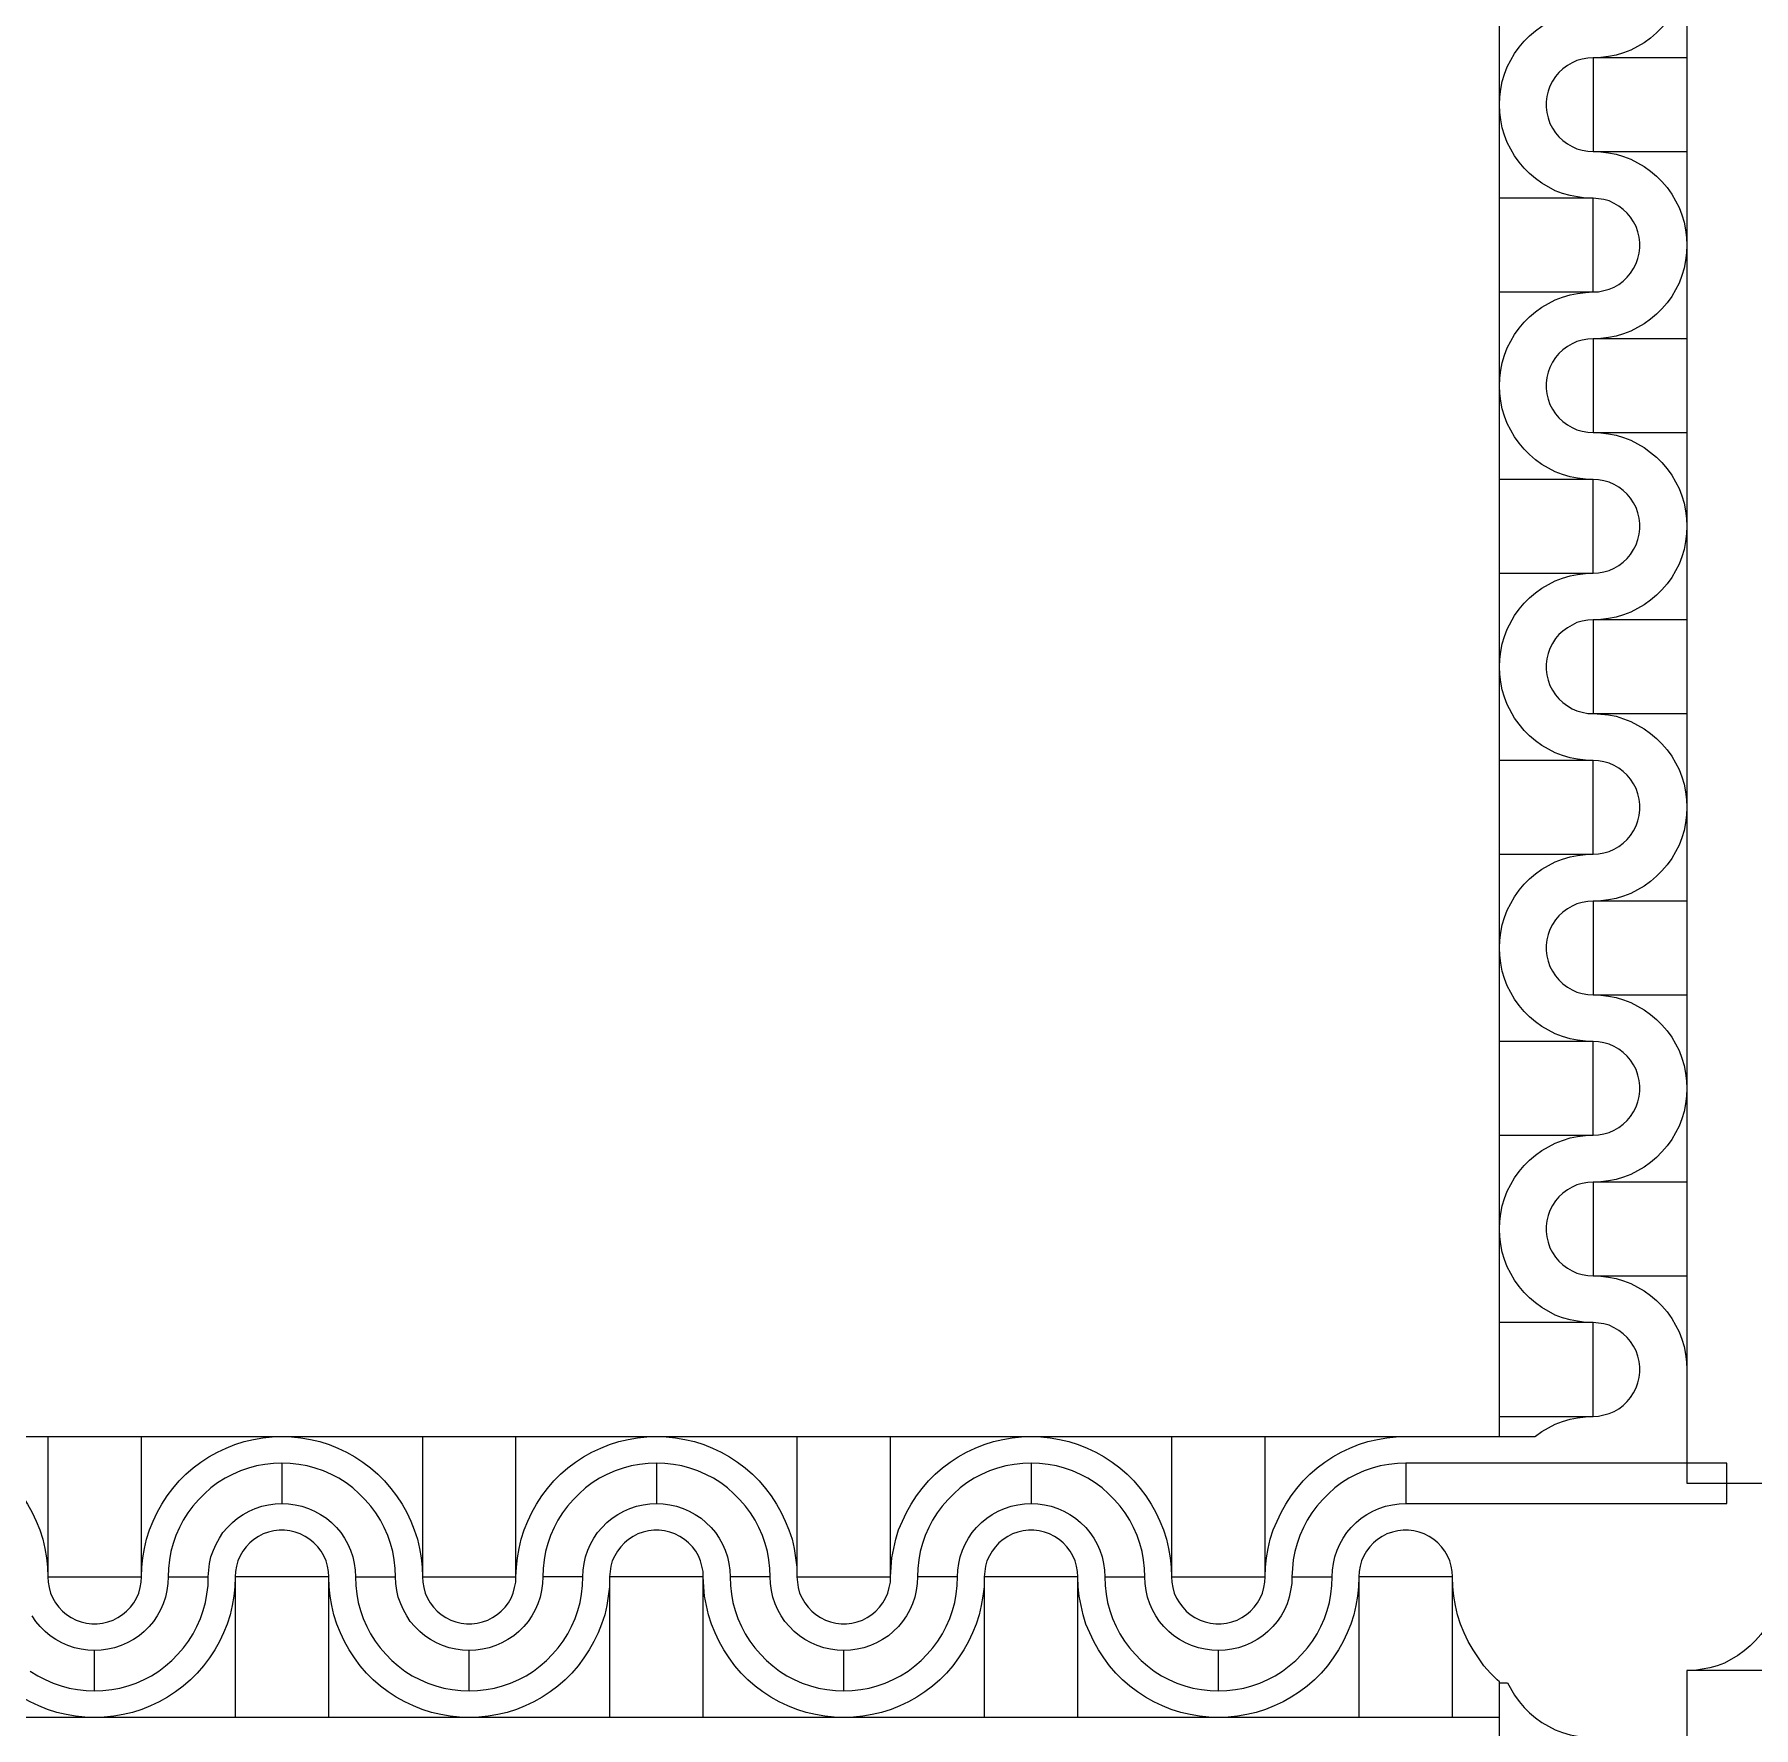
# Model space of a CAD drawing. Extents: x 190.8 to 267.1, y 124 to 174.8.
# Drawn here: x 225.55 to 226.835, y 134.968 to 136.233 of the extents above; entities that cross this region are included whole.
import ezdxf

# ---------------------------------------------------------------- set-up
doc = ezdxf.new("R2010")
doc.units = 0
doc.header["$MEASUREMENT"] = 0

msp = doc.modelspace()

# ---------------------------------------------------------------- linework, layer by layer
for p, q in [((224.5446, 135.1856), (226.6713, 135.1856)), ((226.7846, 135.1506), (228.8875, 135.1506))]:
    msp.add_line(p, q)
for points in [[(226.6446, 135.1856), (226.6446, 137.2023)], [(228.8875, 137.2106), (226.7846, 137.2106), (226.7846, 135.1506)], [(226.7846, 136.2856), (226.7844, 136.2798), (226.7836, 136.2741), (226.7826, 136.2683), (226.7809, 136.2628), (226.7789, 136.2573), (226.7734, 136.2473), (226.7699, 136.2426), (226.7661, 136.2381), (226.7621, 136.2341), (226.7576, 136.2303), (226.7529, 136.2268), (226.7429, 136.2213), (226.7374, 136.2193), (226.7319, 136.2176), (226.7261, 136.2166), (226.7204, 136.2158), (226.7146, 136.2156)], [(226.6446, 136.1806), (226.6449, 136.1863), (226.6456, 136.1921), (226.6466, 136.1978), (226.6484, 136.2033), (226.6504, 136.2088), (226.6559, 136.2188), (226.6594, 136.2236), (226.6631, 136.2281), (226.6671, 136.2321), (226.6716, 136.2358), (226.6764, 136.2393), (226.6864, 136.2448), (226.6919, 136.2468), (226.6974, 136.2486), (226.7031, 136.2496), (226.7089, 136.2503), (226.7146, 136.2506)], [(226.7146, 136.2156), (226.7106, 136.2153), (226.7066, 136.2146), (226.7026, 136.2136), (226.6989, 136.2118), (226.6954, 136.2098), (226.6921, 136.2073), (226.6891, 136.2046), (226.6866, 136.2016), (226.6844, 136.1981), (226.6824, 136.1943), (226.6811, 136.1906), (226.6801, 136.1866), (226.6796, 136.1826), (226.6796, 136.1786), (226.6801, 136.1746), (226.6811, 136.1706), (226.6824, 136.1666), (226.6844, 136.1631), (226.6866, 136.1596), (226.6891, 136.1566), (226.6921, 136.1538), (226.6954, 136.1513), (226.6989, 136.1493), (226.7026, 136.1476), (226.7066, 136.1466), (226.7106, 136.1458), (226.7146, 136.1456)], [(226.7846, 136.2156), (226.7146, 136.2156), (226.7146, 136.1456), (226.7846, 136.1456)], [(226.7146, 136.1106), (226.7089, 136.1108), (226.7031, 136.1116), (226.6974, 136.1126), (226.6919, 136.1143), (226.6864, 136.1163), (226.6764, 136.1218), (226.6716, 136.1253), (226.6671, 136.1291), (226.6631, 136.1331), (226.6594, 136.1376), (226.6559, 136.1423), (226.6504, 136.1523), (226.6484, 136.1578), (226.6466, 136.1633), (226.6456, 136.1691), (226.6449, 136.1748), (226.6446, 136.1806)], [(226.7146, 136.1456), (226.7204, 136.1453), (226.7261, 136.1446), (226.7319, 136.1436), (226.7374, 136.1418), (226.7429, 136.1398), (226.7529, 136.1343), (226.7576, 136.1308), (226.7621, 136.1271), (226.7661, 136.1231), (226.7699, 136.1186), (226.7734, 136.1138), (226.7789, 136.1038), (226.7809, 136.0983), (226.7826, 136.0928), (226.7836, 136.0871), (226.7844, 136.0813), (226.7846, 136.0756)], [(226.6446, 136.0406), (226.7146, 136.0406), (226.7146, 136.1106), (226.6446, 136.1106)], [(226.7146, 136.0406), (226.7186, 136.0408), (226.7226, 136.0416), (226.7266, 136.0426), (226.7304, 136.0443), (226.7339, 136.0463), (226.7371, 136.0488), (226.7401, 136.0516), (226.7426, 136.0546), (226.7449, 136.0581), (226.7469, 136.0618), (226.7481, 136.0656), (226.7491, 136.0696), (226.7496, 136.0736), (226.7496, 136.0776), (226.7491, 136.0816), (226.7481, 136.0856), (226.7469, 136.0896), (226.7449, 136.0931), (226.7426, 136.0966), (226.7401, 136.0996), (226.7371, 136.1023), (226.7339, 136.1048), (226.7304, 136.1068), (226.7266, 136.1086), (226.7226, 136.1096), (226.7186, 136.1103), (226.7146, 136.1106)], [(226.7846, 136.0756), (226.7844, 136.0698), (226.7836, 136.0641), (226.7826, 136.0583), (226.7809, 136.0528), (226.7789, 136.0473), (226.7734, 136.0373), (226.7699, 136.0326), (226.7661, 136.0281), (226.7621, 136.0241), (226.7576, 136.0203), (226.7529, 136.0168), (226.7429, 136.0113), (226.7374, 136.0093), (226.7319, 136.0076), (226.7261, 136.0066), (226.7204, 136.0058), (226.7146, 136.0056)], [(226.6446, 135.9706), (226.6449, 135.9763), (226.6456, 135.9821), (226.6466, 135.9878), (226.6484, 135.9933), (226.6504, 135.9988), (226.6559, 136.0088), (226.6594, 136.0136), (226.6631, 136.0181), (226.6671, 136.0221), (226.6716, 136.0258), (226.6764, 136.0293), (226.6864, 136.0348), (226.6919, 136.0368), (226.6974, 136.0386), (226.7031, 136.0396), (226.7089, 136.0403), (226.7146, 136.0406)], [(226.7146, 136.0056), (226.7106, 136.0053), (226.7066, 136.0046), (226.7026, 136.0036), (226.6989, 136.0018), (226.6954, 135.9998), (226.6921, 135.9973), (226.6891, 135.9946), (226.6866, 135.9916), (226.6844, 135.9881), (226.6824, 135.9843), (226.6811, 135.9806), (226.6801, 135.9766), (226.6796, 135.9726), (226.6796, 135.9686), (226.6801, 135.9646), (226.6811, 135.9606), (226.6824, 135.9566), (226.6844, 135.9531), (226.6866, 135.9496), (226.6891, 135.9466), (226.6921, 135.9438), (226.6954, 135.9413), (226.6989, 135.9393), (226.7026, 135.9376), (226.7066, 135.9366), (226.7106, 135.9358), (226.7146, 135.9356)], [(226.7846, 136.0056), (226.7146, 136.0056), (226.7146, 135.9356), (226.7846, 135.9356)], [(226.7146, 135.9006), (226.7089, 135.9008), (226.7031, 135.9016), (226.6974, 135.9026), (226.6919, 135.9043), (226.6864, 135.9063), (226.6764, 135.9118), (226.6716, 135.9153), (226.6671, 135.9191), (226.6631, 135.9231), (226.6594, 135.9276), (226.6559, 135.9323), (226.6504, 135.9423), (226.6484, 135.9478), (226.6466, 135.9533), (226.6456, 135.9591), (226.6449, 135.9648), (226.6446, 135.9706)], [(226.7146, 135.9356), (226.7204, 135.9353), (226.7261, 135.9346), (226.7319, 135.9336), (226.7374, 135.9318), (226.7429, 135.9298), (226.7529, 135.9243), (226.7576, 135.9208), (226.7621, 135.9171), (226.7661, 135.9131), (226.7699, 135.9086), (226.7734, 135.9038), (226.7789, 135.8938), (226.7809, 135.8883), (226.7826, 135.8828), (226.7836, 135.8771), (226.7844, 135.8713), (226.7846, 135.8656)], [(226.6446, 135.8306), (226.7146, 135.8306), (226.7146, 135.9006), (226.6446, 135.9006)], [(226.7146, 135.8306), (226.7186, 135.8308), (226.7226, 135.8316), (226.7266, 135.8326), (226.7304, 135.8343), (226.7339, 135.8363), (226.7371, 135.8388), (226.7401, 135.8416), (226.7426, 135.8446), (226.7449, 135.8481), (226.7469, 135.8518), (226.7481, 135.8556), (226.7491, 135.8596), (226.7496, 135.8636), (226.7496, 135.8676), (226.7491, 135.8716), (226.7481, 135.8756), (226.7469, 135.8796), (226.7449, 135.8831), (226.7426, 135.8866), (226.7401, 135.8896), (226.7371, 135.8923), (226.7339, 135.8948), (226.7304, 135.8968), (226.7266, 135.8986), (226.7226, 135.8996), (226.7186, 135.9003), (226.7146, 135.9006)], [(226.7846, 135.8656), (226.7844, 135.8598), (226.7836, 135.8541), (226.7826, 135.8483), (226.7809, 135.8428), (226.7789, 135.8373), (226.7734, 135.8273), (226.7699, 135.8226), (226.7661, 135.8181), (226.7621, 135.8141), (226.7576, 135.8103), (226.7529, 135.8068), (226.7429, 135.8013), (226.7374, 135.7993), (226.7319, 135.7976), (226.7261, 135.7966), (226.7204, 135.7958), (226.7146, 135.7956)], [(226.6446, 135.7606), (226.6449, 135.7663), (226.6456, 135.7721), (226.6466, 135.7778), (226.6484, 135.7833), (226.6504, 135.7888), (226.6559, 135.7988), (226.6594, 135.8036), (226.6631, 135.8081), (226.6671, 135.8121), (226.6716, 135.8158), (226.6764, 135.8193), (226.6864, 135.8248), (226.6919, 135.8268), (226.6974, 135.8286), (226.7031, 135.8296), (226.7089, 135.8303), (226.7146, 135.8306)], [(226.7146, 135.7956), (226.7106, 135.7953), (226.7066, 135.7946), (226.7026, 135.7936), (226.6989, 135.7918), (226.6954, 135.7898), (226.6921, 135.7873), (226.6891, 135.7846), (226.6866, 135.7816), (226.6844, 135.7781), (226.6824, 135.7743), (226.6811, 135.7706), (226.6801, 135.7666), (226.6796, 135.7626), (226.6796, 135.7586), (226.6801, 135.7546), (226.6811, 135.7506), (226.6824, 135.7466), (226.6844, 135.7431), (226.6866, 135.7396), (226.6891, 135.7366), (226.6921, 135.7338), (226.6954, 135.7313), (226.6989, 135.7293), (226.7026, 135.7276), (226.7066, 135.7266), (226.7106, 135.7258), (226.7146, 135.7256)], [(226.7846, 135.7956), (226.7146, 135.7956), (226.7146, 135.7256), (226.7846, 135.7256)], [(226.7146, 135.6906), (226.7089, 135.6908), (226.7031, 135.6916), (226.6974, 135.6926), (226.6919, 135.6943), (226.6864, 135.6963), (226.6764, 135.7018), (226.6716, 135.7053), (226.6671, 135.7091), (226.6631, 135.7131), (226.6594, 135.7176), (226.6559, 135.7223), (226.6504, 135.7323), (226.6484, 135.7378), (226.6466, 135.7433), (226.6456, 135.7491), (226.6449, 135.7548), (226.6446, 135.7606)], [(226.7146, 135.7256), (226.7204, 135.7253), (226.7261, 135.7246), (226.7319, 135.7236), (226.7374, 135.7218), (226.7429, 135.7198), (226.7529, 135.7143), (226.7576, 135.7108), (226.7621, 135.7071), (226.7661, 135.7031), (226.7699, 135.6986), (226.7734, 135.6938), (226.7789, 135.6838), (226.7809, 135.6783), (226.7826, 135.6728), (226.7836, 135.6671), (226.7844, 135.6613), (226.7846, 135.6556)], [(226.6446, 135.6206), (226.7146, 135.6206), (226.7146, 135.6906), (226.6446, 135.6906)], [(226.7146, 135.6206), (226.7186, 135.6208), (226.7226, 135.6216), (226.7266, 135.6226), (226.7304, 135.6243), (226.7339, 135.6263), (226.7371, 135.6288), (226.7401, 135.6316), (226.7426, 135.6346), (226.7449, 135.6381), (226.7469, 135.6418), (226.7481, 135.6456), (226.7491, 135.6496), (226.7496, 135.6536), (226.7496, 135.6576), (226.7491, 135.6616), (226.7481, 135.6656), (226.7469, 135.6696), (226.7449, 135.6731), (226.7426, 135.6766), (226.7401, 135.6796), (226.7371, 135.6823), (226.7339, 135.6848), (226.7304, 135.6868), (226.7266, 135.6886), (226.7226, 135.6896), (226.7186, 135.6903), (226.7146, 135.6906)], [(226.7846, 135.6556), (226.7844, 135.6498), (226.7836, 135.6441), (226.7826, 135.6383), (226.7809, 135.6328), (226.7789, 135.6273), (226.7734, 135.6173), (226.7699, 135.6126), (226.7661, 135.6081), (226.7621, 135.6041), (226.7576, 135.6003), (226.7529, 135.5968), (226.7429, 135.5913), (226.7374, 135.5893), (226.7319, 135.5876), (226.7261, 135.5866), (226.7204, 135.5858), (226.7146, 135.5856)], [(226.6446, 135.5506), (226.6449, 135.5563), (226.6456, 135.5621), (226.6466, 135.5678), (226.6484, 135.5733), (226.6504, 135.5788), (226.6559, 135.5888), (226.6594, 135.5936), (226.6631, 135.5981), (226.6671, 135.6021), (226.6716, 135.6058), (226.6764, 135.6093), (226.6864, 135.6148), (226.6919, 135.6168), (226.6974, 135.6186), (226.7031, 135.6196), (226.7089, 135.6203), (226.7146, 135.6206)], [(226.7146, 135.5856), (226.7106, 135.5853), (226.7066, 135.5846), (226.7026, 135.5836), (226.6989, 135.5818), (226.6954, 135.5798), (226.6921, 135.5773), (226.6891, 135.5746), (226.6866, 135.5716), (226.6844, 135.5681), (226.6824, 135.5643), (226.6811, 135.5606), (226.6801, 135.5566), (226.6796, 135.5526), (226.6796, 135.5486), (226.6801, 135.5446), (226.6811, 135.5406), (226.6824, 135.5366), (226.6844, 135.5331), (226.6866, 135.5296), (226.6891, 135.5266), (226.6921, 135.5238), (226.6954, 135.5213), (226.6989, 135.5193), (226.7026, 135.5176), (226.7066, 135.5166), (226.7106, 135.5158), (226.7146, 135.5156)], [(226.7846, 135.5856), (226.7146, 135.5856), (226.7146, 135.5156), (226.7846, 135.5156)], [(226.7146, 135.4806), (226.7089, 135.4808), (226.7031, 135.4816), (226.6974, 135.4826), (226.6919, 135.4843), (226.6864, 135.4863), (226.6764, 135.4918), (226.6716, 135.4953), (226.6671, 135.4991), (226.6631, 135.5031), (226.6594, 135.5076), (226.6559, 135.5123), (226.6504, 135.5223), (226.6484, 135.5278), (226.6466, 135.5333), (226.6456, 135.5391), (226.6449, 135.5448), (226.6446, 135.5506)], [(226.7146, 135.5156), (226.7204, 135.5153), (226.7261, 135.5146), (226.7319, 135.5136), (226.7374, 135.5118), (226.7429, 135.5098), (226.7529, 135.5043), (226.7576, 135.5008), (226.7621, 135.4971), (226.7661, 135.4931), (226.7699, 135.4886), (226.7734, 135.4838), (226.7789, 135.4738), (226.7809, 135.4683), (226.7826, 135.4628), (226.7836, 135.4571), (226.7844, 135.4513), (226.7846, 135.4456)], [(226.6446, 135.4106), (226.7146, 135.4106), (226.7146, 135.4806), (226.6446, 135.4806)], [(226.7146, 135.4106), (226.7186, 135.4108), (226.7226, 135.4116), (226.7266, 135.4126), (226.7304, 135.4143), (226.7339, 135.4163), (226.7371, 135.4188), (226.7401, 135.4216), (226.7426, 135.4246), (226.7449, 135.4281), (226.7469, 135.4318), (226.7481, 135.4356), (226.7491, 135.4396), (226.7496, 135.4436), (226.7496, 135.4476), (226.7491, 135.4516), (226.7481, 135.4556), (226.7469, 135.4596), (226.7449, 135.4631), (226.7426, 135.4666), (226.7401, 135.4696), (226.7371, 135.4723), (226.7339, 135.4748), (226.7304, 135.4768), (226.7266, 135.4786), (226.7226, 135.4796), (226.7186, 135.4803), (226.7146, 135.4806)], [(226.7846, 135.4456), (226.7844, 135.4398), (226.7836, 135.4341), (226.7826, 135.4283), (226.7809, 135.4228), (226.7789, 135.4173), (226.7734, 135.4073), (226.7699, 135.4026), (226.7661, 135.3981), (226.7621, 135.3941), (226.7576, 135.3903), (226.7529, 135.3868), (226.7429, 135.3813), (226.7374, 135.3793), (226.7319, 135.3776), (226.7261, 135.3766), (226.7204, 135.3758), (226.7146, 135.3756)], [(226.6446, 135.3406), (226.6449, 135.3463), (226.6456, 135.3521), (226.6466, 135.3578), (226.6484, 135.3633), (226.6504, 135.3688), (226.6559, 135.3788), (226.6594, 135.3836), (226.6631, 135.3881), (226.6671, 135.3921), (226.6716, 135.3958), (226.6764, 135.3993), (226.6864, 135.4048), (226.6919, 135.4068), (226.6974, 135.4086), (226.7031, 135.4096), (226.7089, 135.4103), (226.7146, 135.4106)], [(226.7146, 135.3756), (226.7106, 135.3753), (226.7066, 135.3746), (226.7026, 135.3736), (226.6989, 135.3718), (226.6954, 135.3698), (226.6921, 135.3673), (226.6891, 135.3646), (226.6866, 135.3616), (226.6844, 135.3581), (226.6824, 135.3543), (226.6811, 135.3506), (226.6801, 135.3466), (226.6796, 135.3426), (226.6796, 135.3386), (226.6801, 135.3346), (226.6811, 135.3306), (226.6824, 135.3266), (226.6844, 135.3231), (226.6866, 135.3196), (226.6891, 135.3166), (226.6921, 135.3138), (226.6954, 135.3113), (226.6989, 135.3093), (226.7026, 135.3076), (226.7066, 135.3066), (226.7106, 135.3058), (226.7146, 135.3056)], [(226.7846, 135.3756), (226.7146, 135.3756), (226.7146, 135.3056), (226.7846, 135.3056)], [(226.7146, 135.2706), (226.7089, 135.2708), (226.7031, 135.2716), (226.6974, 135.2726), (226.6919, 135.2743), (226.6864, 135.2763), (226.6764, 135.2818), (226.6716, 135.2853), (226.6671, 135.2891), (226.6631, 135.2931), (226.6594, 135.2976), (226.6559, 135.3023), (226.6504, 135.3123), (226.6484, 135.3178), (226.6466, 135.3233), (226.6456, 135.3291), (226.6449, 135.3348), (226.6446, 135.3406)], [(226.7146, 135.3056), (226.7204, 135.3053), (226.7261, 135.3046), (226.7319, 135.3036), (226.7374, 135.3018), (226.7429, 135.2998), (226.7529, 135.2943), (226.7576, 135.2908), (226.7621, 135.2871), (226.7661, 135.2831), (226.7699, 135.2786), (226.7734, 135.2738), (226.7789, 135.2638), (226.7809, 135.2583), (226.7826, 135.2528), (226.7836, 135.2471), (226.7844, 135.2413), (226.7846, 135.2356)], [(226.6446, 135.2006), (226.7146, 135.2006), (226.7146, 135.2706), (226.6446, 135.2706)], [(226.7146, 135.2006), (226.7186, 135.2008), (226.7226, 135.2016), (226.7266, 135.2026), (226.7304, 135.2043), (226.7339, 135.2063), (226.7371, 135.2088), (226.7401, 135.2116), (226.7426, 135.2146), (226.7449, 135.2181), (226.7469, 135.2218), (226.7481, 135.2256), (226.7491, 135.2296), (226.7496, 135.2336), (226.7496, 135.2376), (226.7491, 135.2416), (226.7481, 135.2456), (226.7469, 135.2496), (226.7449, 135.2531), (226.7426, 135.2566), (226.7401, 135.2596), (226.7371, 135.2623), (226.7339, 135.2648), (226.7304, 135.2668), (226.7266, 135.2686), (226.7226, 135.2696), (226.7186, 135.2703), (226.7146, 135.2706)], [(226.6713, 135.1856), (226.6716, 135.1858), (226.6764, 135.1893), (226.6864, 135.1948), (226.6919, 135.1968), (226.6974, 135.1986), (226.7031, 135.1996), (226.7089, 135.2003), (226.7146, 135.2006)], [(225.4546, 135.1856), (225.4619, 135.1853), (225.4689, 135.1846), (225.4759, 135.1833), (225.4829, 135.1818), (225.4899, 135.1796), (225.4964, 135.1768), (225.5029, 135.1738), (225.5091, 135.1703), (225.5151, 135.1663), (225.5209, 135.1621), (225.5264, 135.1573), (225.5314, 135.1523), (225.5361, 135.1468), (225.5404, 135.1411), (225.5444, 135.1351), (225.5479, 135.1288), (225.5509, 135.1223), (225.5536, 135.1158), (225.5559, 135.1088), (225.5574, 135.1018), (225.5586, 135.0948), (225.5594, 135.0878), (225.5596, 135.0806)], [(225.5596, 135.1856), (225.5596, 135.0806), (225.6296, 135.0806), (225.6296, 135.1856)], [(225.6296, 135.0806), (225.6299, 135.0878), (225.6306, 135.0948), (225.6319, 135.1018), (225.6334, 135.1088), (225.6356, 135.1158), (225.6384, 135.1223), (225.6414, 135.1288), (225.6449, 135.1351), (225.6489, 135.1411), (225.6531, 135.1468), (225.6579, 135.1523), (225.6629, 135.1573), (225.6684, 135.1621), (225.6741, 135.1663), (225.6801, 135.1703), (225.6864, 135.1738), (225.6929, 135.1768), (225.6994, 135.1796), (225.7064, 135.1818), (225.7134, 135.1833), (225.7204, 135.1846), (225.7274, 135.1853), (225.7346, 135.1856)], [(225.7346, 135.1856), (225.7419, 135.1853), (225.7489, 135.1846), (225.7559, 135.1833), (225.7629, 135.1818), (225.7699, 135.1796), (225.7764, 135.1768), (225.7829, 135.1738), (225.7891, 135.1703), (225.7951, 135.1663), (225.8009, 135.1621), (225.8064, 135.1573), (225.8114, 135.1523), (225.8161, 135.1468), (225.8204, 135.1411), (225.8244, 135.1351), (225.8279, 135.1288), (225.8309, 135.1223), (225.8336, 135.1158), (225.8359, 135.1088), (225.8374, 135.1018), (225.8386, 135.0948), (225.8394, 135.0878), (225.8396, 135.0806)], [(225.8396, 135.1856), (225.8396, 135.0806), (225.9096, 135.0806), (225.9096, 135.1856)], [(225.9096, 135.0806), (225.9099, 135.0878), (225.9106, 135.0948), (225.9119, 135.1018), (225.9134, 135.1088), (225.9156, 135.1158), (225.9184, 135.1223), (225.9214, 135.1288), (225.9249, 135.1351), (225.9289, 135.1411), (225.9331, 135.1468), (225.9379, 135.1523), (225.9429, 135.1573), (225.9484, 135.1621), (225.9541, 135.1663), (225.9601, 135.1703), (225.9664, 135.1738), (225.9729, 135.1768), (225.9794, 135.1796), (225.9864, 135.1818), (225.9934, 135.1833), (226.0004, 135.1846), (226.0074, 135.1853), (226.0146, 135.1856)], [(226.0146, 135.1856), (226.0219, 135.1853), (226.0289, 135.1846), (226.0359, 135.1833), (226.0429, 135.1818), (226.0499, 135.1796), (226.0564, 135.1768), (226.0629, 135.1738), (226.0691, 135.1703), (226.0751, 135.1663), (226.0809, 135.1621), (226.0864, 135.1573), (226.0914, 135.1523), (226.0961, 135.1468), (226.1004, 135.1411), (226.1044, 135.1351), (226.1079, 135.1288), (226.1109, 135.1223), (226.1136, 135.1158), (226.1159, 135.1088), (226.1174, 135.1018), (226.1186, 135.0948), (226.1194, 135.0878), (226.1196, 135.0806)], [(226.1196, 135.1856), (226.1196, 135.0806), (226.1896, 135.0806), (226.1896, 135.1856)], [(226.1896, 135.0806), (226.1899, 135.0878), (226.1906, 135.0948), (226.1919, 135.1018), (226.1934, 135.1088), (226.1956, 135.1158), (226.1984, 135.1223), (226.2014, 135.1288), (226.2049, 135.1351), (226.2089, 135.1411), (226.2131, 135.1468), (226.2179, 135.1523), (226.2229, 135.1573), (226.2284, 135.1621), (226.2341, 135.1663), (226.2401, 135.1703), (226.2464, 135.1738), (226.2529, 135.1768), (226.2594, 135.1796), (226.2664, 135.1818), (226.2734, 135.1833), (226.2804, 135.1846), (226.2874, 135.1853), (226.2946, 135.1856)], [(226.2946, 135.1856), (226.3019, 135.1853), (226.3089, 135.1846), (226.3159, 135.1833), (226.3229, 135.1818), (226.3299, 135.1796), (226.3364, 135.1768), (226.3429, 135.1738), (226.3491, 135.1703), (226.3551, 135.1663), (226.3609, 135.1621), (226.3664, 135.1573), (226.3714, 135.1523), (226.3761, 135.1468), (226.3804, 135.1411), (226.3844, 135.1351), (226.3879, 135.1288), (226.3909, 135.1223), (226.3936, 135.1158), (226.3959, 135.1088), (226.3974, 135.1018), (226.3986, 135.0948), (226.3994, 135.0878), (226.3996, 135.0806)], [(226.3996, 135.1856), (226.3996, 135.0806), (226.4696, 135.0806), (226.4696, 135.1856)], [(226.4696, 135.0806), (226.4699, 135.0878), (226.4706, 135.0948), (226.4719, 135.1018), (226.4734, 135.1088), (226.4756, 135.1158), (226.4784, 135.1223), (226.4814, 135.1288), (226.4849, 135.1351), (226.4889, 135.1411), (226.4931, 135.1468), (226.4979, 135.1523), (226.5029, 135.1573), (226.5084, 135.1621), (226.5141, 135.1663), (226.5201, 135.1703), (226.5264, 135.1738), (226.5329, 135.1768), (226.5394, 135.1796), (226.5464, 135.1818), (226.5534, 135.1833), (226.5604, 135.1846), (226.5674, 135.1853), (226.5746, 135.1856)], [(225.7346, 135.1656), (225.7284, 135.1653), (225.7219, 135.1646), (225.7156, 135.1636), (225.7096, 135.1618), (225.7036, 135.1598), (225.6976, 135.1571), (225.6921, 135.1543), (225.6866, 135.1508), (225.6816, 135.1471), (225.6769, 135.1428), (225.6724, 135.1383), (225.6681, 135.1336), (225.6644, 135.1286), (225.6609, 135.1231), (225.6581, 135.1176), (225.6554, 135.1116), (225.6534, 135.1056), (225.6516, 135.0996), (225.6506, 135.0933), (225.6499, 135.0868), (225.6496, 135.0806), (225.6796, 135.0806), (225.6799, 135.0856), (225.6806, 135.0906), (225.6816, 135.0956), (225.6834, 135.1006), (225.6854, 135.1051), (225.6879, 135.1096), (225.6906, 135.1138), (225.6939, 135.1176), (225.6976, 135.1213), (225.7014, 135.1246), (225.7056, 135.1273), (225.7101, 135.1298), (225.7146, 135.1318), (225.7196, 135.1336), (225.7246, 135.1346), (225.7296, 135.1353), (225.7346, 135.1356)], [(226.0146, 135.1656), (226.0084, 135.1653), (226.0019, 135.1646), (225.9956, 135.1636), (225.9896, 135.1618), (225.9836, 135.1598), (225.9776, 135.1571), (225.9721, 135.1543), (225.9666, 135.1508), (225.9616, 135.1471), (225.9569, 135.1428), (225.9524, 135.1383), (225.9481, 135.1336), (225.9444, 135.1286), (225.9409, 135.1231), (225.9381, 135.1176), (225.9354, 135.1116), (225.9334, 135.1056), (225.9316, 135.0996), (225.9306, 135.0933), (225.9299, 135.0868), (225.9296, 135.0806)], [(226.0996, 135.0806), (226.0994, 135.0868), (226.0986, 135.0933), (226.0976, 135.0996), (226.0959, 135.1056), (226.0939, 135.1116), (226.0911, 135.1176), (226.0884, 135.1231), (226.0849, 135.1286), (226.0811, 135.1336), (226.0769, 135.1383), (226.0724, 135.1428), (226.0676, 135.1471), (226.0626, 135.1508), (226.0571, 135.1543), (226.0516, 135.1571), (226.0456, 135.1598), (226.0396, 135.1618), (226.0336, 135.1636), (226.0274, 135.1646), (226.0209, 135.1653), (226.0146, 135.1656), (226.0146, 135.1356), (226.0196, 135.1353), (226.0246, 135.1346), (226.0296, 135.1336), (226.0346, 135.1318), (226.0391, 135.1298), (226.0436, 135.1273), (226.0479, 135.1246), (226.0516, 135.1213), (226.0554, 135.1176), (226.0586, 135.1138), (226.0614, 135.1096), (226.0639, 135.1051), (226.0659, 135.1006), (226.0676, 135.0956), (226.0686, 135.0906), (226.0694, 135.0856), (226.0696, 135.0806)], [(226.2946, 135.1656), (226.2884, 135.1653), (226.2819, 135.1646), (226.2756, 135.1636), (226.2696, 135.1618), (226.2636, 135.1598), (226.2576, 135.1571), (226.2521, 135.1543), (226.2466, 135.1508), (226.2416, 135.1471), (226.2369, 135.1428), (226.2324, 135.1383), (226.2281, 135.1336), (226.2244, 135.1286), (226.2209, 135.1231), (226.2181, 135.1176), (226.2154, 135.1116), (226.2134, 135.1056), (226.2116, 135.0996), (226.2106, 135.0933), (226.2099, 135.0868), (226.2096, 135.0806)], [(226.5746, 135.1656), (226.5684, 135.1653), (226.5619, 135.1646), (226.5556, 135.1636), (226.5496, 135.1618), (226.5436, 135.1598), (226.5376, 135.1571), (226.5321, 135.1543), (226.5266, 135.1508), (226.5216, 135.1471), (226.5169, 135.1428), (226.5124, 135.1383), (226.5081, 135.1336), (226.5044, 135.1286), (226.5009, 135.1231), (226.4981, 135.1176), (226.4954, 135.1116), (226.4934, 135.1056), (226.4916, 135.0996), (226.4906, 135.0933), (226.4899, 135.0868), (226.4896, 135.0806), (226.5196, 135.0806), (226.5199, 135.0856), (226.5206, 135.0906), (226.5216, 135.0956), (226.5234, 135.1006), (226.5254, 135.1051), (226.5279, 135.1096), (226.5306, 135.1138), (226.5339, 135.1176), (226.5376, 135.1213), (226.5414, 135.1246), (226.5456, 135.1273), (226.5501, 135.1298), (226.5546, 135.1318), (226.5596, 135.1336), (226.5646, 135.1346), (226.5696, 135.1353), (226.5746, 135.1356)], [(225.9596, 135.0806), (225.9599, 135.0856), (225.9606, 135.0906), (225.9616, 135.0956), (225.9634, 135.1006), (225.9654, 135.1051), (225.9679, 135.1096), (225.9706, 135.1138), (225.9739, 135.1176), (225.9776, 135.1213), (225.9814, 135.1246), (225.9856, 135.1273), (225.9901, 135.1298), (225.9946, 135.1318), (225.9996, 135.1336), (226.0046, 135.1346), (226.0096, 135.1353), (226.0146, 135.1356)], [(226.2396, 135.0806), (226.2399, 135.0856), (226.2406, 135.0906), (226.2416, 135.0956), (226.2434, 135.1006), (226.2454, 135.1051), (226.2479, 135.1096), (226.2506, 135.1138), (226.2539, 135.1176), (226.2576, 135.1213), (226.2614, 135.1246), (226.2656, 135.1273), (226.2701, 135.1298), (226.2746, 135.1318), (226.2796, 135.1336), (226.2846, 135.1346), (226.2896, 135.1353), (226.2946, 135.1356)], [(225.7696, 135.0806), (225.7694, 135.0846), (225.7686, 135.0886), (225.7676, 135.0926), (225.7659, 135.0963), (225.7639, 135.0998), (225.7614, 135.1031), (225.7586, 135.1061), (225.7556, 135.1086), (225.7521, 135.1108), (225.7484, 135.1128), (225.7446, 135.1141), (225.7406, 135.1151), (225.7366, 135.1156), (225.7326, 135.1156), (225.7286, 135.1151), (225.7246, 135.1141), (225.7206, 135.1128), (225.7171, 135.1108), (225.7136, 135.1086), (225.7106, 135.1061), (225.7079, 135.1031), (225.7054, 135.0998), (225.7034, 135.0963), (225.7016, 135.0926), (225.7006, 135.0886), (225.6999, 135.0846), (225.6996, 135.0806)], [(226.0496, 135.0806), (226.0494, 135.0846), (226.0486, 135.0886), (226.0476, 135.0926), (226.0459, 135.0963), (226.0439, 135.0998), (226.0414, 135.1031), (226.0386, 135.1061), (226.0356, 135.1086), (226.0321, 135.1108), (226.0284, 135.1128), (226.0246, 135.1141), (226.0206, 135.1151), (226.0166, 135.1156), (226.0126, 135.1156), (226.0086, 135.1151), (226.0046, 135.1141), (226.0006, 135.1128), (225.9971, 135.1108), (225.9936, 135.1086), (225.9906, 135.1061), (225.9879, 135.1031), (225.9854, 135.0998), (225.9834, 135.0963), (225.9816, 135.0926), (225.9806, 135.0886), (225.9799, 135.0846), (225.9796, 135.0806)], [(226.3296, 135.0806), (226.3294, 135.0846), (226.3286, 135.0886), (226.3276, 135.0926), (226.3259, 135.0963), (226.3239, 135.0998), (226.3214, 135.1031), (226.3186, 135.1061), (226.3156, 135.1086), (226.3121, 135.1108), (226.3084, 135.1128), (226.3046, 135.1141), (226.3006, 135.1151), (226.2966, 135.1156), (226.2926, 135.1156), (226.2886, 135.1151), (226.2846, 135.1141), (226.2806, 135.1128), (226.2771, 135.1108), (226.2736, 135.1086), (226.2706, 135.1061), (226.2679, 135.1031), (226.2654, 135.0998), (226.2634, 135.0963), (226.2616, 135.0926), (226.2606, 135.0886), (226.2599, 135.0846), (226.2596, 135.0806)], [(226.6096, 135.0806), (226.6094, 135.0846), (226.6086, 135.0886), (226.6076, 135.0926), (226.6059, 135.0963), (226.6039, 135.0998), (226.6014, 135.1031), (226.5986, 135.1061), (226.5956, 135.1086), (226.5921, 135.1108), (226.5884, 135.1128), (226.5846, 135.1141), (226.5806, 135.1151), (226.5766, 135.1156), (226.5726, 135.1156), (226.5686, 135.1151), (226.5646, 135.1141), (226.5606, 135.1128), (226.5571, 135.1108), (226.5536, 135.1086), (226.5506, 135.1061), (226.5479, 135.1031), (226.5454, 135.0998), (226.5434, 135.0963), (226.5416, 135.0926), (226.5406, 135.0886), (226.5399, 135.0846), (226.5396, 135.0806)], [(225.5946, 134.9756), (225.5874, 134.9758), (225.5804, 134.9766), (225.5734, 134.9778), (225.5664, 134.9793), (225.5594, 134.9816), (225.5529, 134.9843), (225.5464, 134.9873), (225.5401, 134.9908), (225.5341, 134.9948), (225.5284, 134.9991), (225.5229, 135.0038), (225.5179, 135.0088), (225.5131, 135.0143), (225.5089, 135.0201), (225.5049, 135.0261), (225.5014, 135.0323), (225.4984, 135.0388), (225.4956, 135.0453), (225.4934, 135.0523), (225.4919, 135.0593), (225.4906, 135.0663), (225.4899, 135.0733), (225.4896, 135.0806)], [(225.5596, 135.0806), (225.5599, 135.0766), (225.5606, 135.0726), (225.5616, 135.0686), (225.5634, 135.0648), (225.5654, 135.0613), (225.5679, 135.0581), (225.5706, 135.0551), (225.5736, 135.0526), (225.5771, 135.0503), (225.5809, 135.0483), (225.5846, 135.0471), (225.5886, 135.0461), (225.5926, 135.0456), (225.5966, 135.0456), (225.6006, 135.0461), (225.6046, 135.0471), (225.6086, 135.0483), (225.6121, 135.0503), (225.6156, 135.0526), (225.6186, 135.0551), (225.6214, 135.0581), (225.6239, 135.0613), (225.6259, 135.0648), (225.6276, 135.0686), (225.6286, 135.0726), (225.6294, 135.0766), (225.6296, 135.0806)], [(225.6496, 135.0806), (225.6494, 135.0756), (225.6486, 135.0706), (225.6476, 135.0656), (225.6459, 135.0606), (225.6439, 135.0561), (225.6414, 135.0516), (225.6386, 135.0473), (225.6354, 135.0436), (225.6316, 135.0398), (225.6279, 135.0366), (225.6236, 135.0338), (225.6191, 135.0313), (225.6146, 135.0293), (225.6096, 135.0276), (225.6046, 135.0266), (225.5996, 135.0258), (225.5946, 135.0256)], [(225.6996, 135.0806), (225.6994, 135.0733), (225.6986, 135.0663), (225.6974, 135.0593), (225.6959, 135.0523), (225.6936, 135.0453), (225.6909, 135.0388), (225.6879, 135.0323), (225.6844, 135.0261), (225.6804, 135.0201), (225.6761, 135.0143), (225.6714, 135.0088), (225.6664, 135.0038), (225.6609, 134.9991), (225.6551, 134.9948), (225.6491, 134.9908), (225.6429, 134.9873), (225.6364, 134.9843), (225.6299, 134.9816), (225.6229, 134.9793), (225.6159, 134.9778), (225.6089, 134.9766), (225.6019, 134.9758), (225.5946, 134.9756)], [(225.5946, 134.9956), (225.6009, 134.9958), (225.6074, 134.9966), (225.6136, 134.9976), (225.6196, 134.9993), (225.6256, 135.0013), (225.6316, 135.0041), (225.6371, 135.0068), (225.6426, 135.0103), (225.6476, 135.0141), (225.6524, 135.0183), (225.6569, 135.0228), (225.6611, 135.0276), (225.6649, 135.0326), (225.6684, 135.0381), (225.6711, 135.0436), (225.6739, 135.0496), (225.6759, 135.0556), (225.6776, 135.0616), (225.6786, 135.0678), (225.6794, 135.0743), (225.6796, 135.0806)], [(225.7696, 134.9756), (225.7696, 135.0806), (225.6996, 135.0806), (225.6996, 134.9756)], [(225.8746, 134.9756), (225.8674, 134.9758), (225.8604, 134.9766), (225.8534, 134.9778), (225.8464, 134.9793), (225.8394, 134.9816), (225.8329, 134.9843), (225.8264, 134.9873), (225.8201, 134.9908), (225.8141, 134.9948), (225.8084, 134.9991), (225.8029, 135.0038), (225.7979, 135.0088), (225.7931, 135.0143), (225.7889, 135.0201), (225.7849, 135.0261), (225.7814, 135.0323), (225.7784, 135.0388), (225.7756, 135.0453), (225.7734, 135.0523), (225.7719, 135.0593), (225.7706, 135.0663), (225.7699, 135.0733), (225.7696, 135.0806)], [(225.7896, 135.0806), (225.7899, 135.0743), (225.7906, 135.0678), (225.7916, 135.0616), (225.7934, 135.0556), (225.7954, 135.0496), (225.7981, 135.0436), (225.8009, 135.0381), (225.8044, 135.0326), (225.8081, 135.0276), (225.8124, 135.0228), (225.8169, 135.0183), (225.8216, 135.0141), (225.8266, 135.0103), (225.8321, 135.0068), (225.8376, 135.0041), (225.8436, 135.0013), (225.8496, 134.9993), (225.8556, 134.9976), (225.8619, 134.9966), (225.8684, 134.9958), (225.8746, 134.9956), (225.8746, 135.0256), (225.8696, 135.0258), (225.8646, 135.0266), (225.8596, 135.0276), (225.8546, 135.0293), (225.8501, 135.0313), (225.8456, 135.0338), (225.8414, 135.0366), (225.8376, 135.0398), (225.8339, 135.0436), (225.8306, 135.0473), (225.8279, 135.0516), (225.8254, 135.0561), (225.8234, 135.0606), (225.8216, 135.0656), (225.8206, 135.0706), (225.8199, 135.0756), (225.8196, 135.0806)], [(225.8396, 135.0806), (225.8399, 135.0766), (225.8406, 135.0726), (225.8416, 135.0686), (225.8434, 135.0648), (225.8454, 135.0613), (225.8479, 135.0581), (225.8506, 135.0551), (225.8536, 135.0526), (225.8571, 135.0503), (225.8609, 135.0483), (225.8646, 135.0471), (225.8686, 135.0461), (225.8726, 135.0456), (225.8766, 135.0456), (225.8806, 135.0461), (225.8846, 135.0471), (225.8886, 135.0483), (225.8921, 135.0503), (225.8956, 135.0526), (225.8986, 135.0551), (225.9014, 135.0581), (225.9039, 135.0613), (225.9059, 135.0648), (225.9076, 135.0686), (225.9086, 135.0726), (225.9094, 135.0766), (225.9096, 135.0806)], [(225.8746, 134.9956), (225.8809, 134.9958), (225.8874, 134.9966), (225.8936, 134.9976), (225.8996, 134.9993), (225.9056, 135.0013), (225.9116, 135.0041), (225.9171, 135.0068), (225.9226, 135.0103), (225.9276, 135.0141), (225.9324, 135.0183), (225.9369, 135.0228), (225.9411, 135.0276), (225.9449, 135.0326), (225.9484, 135.0381), (225.9511, 135.0436), (225.9539, 135.0496), (225.9559, 135.0556), (225.9576, 135.0616), (225.9586, 135.0678), (225.9594, 135.0743), (225.9596, 135.0806), (225.9296, 135.0806), (225.9294, 135.0756), (225.9286, 135.0706), (225.9276, 135.0656), (225.9259, 135.0606), (225.9239, 135.0561), (225.9214, 135.0516), (225.9186, 135.0473), (225.9154, 135.0436), (225.9116, 135.0398), (225.9079, 135.0366), (225.9036, 135.0338), (225.8991, 135.0313), (225.8946, 135.0293), (225.8896, 135.0276), (225.8846, 135.0266), (225.8796, 135.0258), (225.8746, 135.0256)], [(225.9796, 135.0806), (225.9794, 135.0733), (225.9786, 135.0663), (225.9774, 135.0593), (225.9759, 135.0523), (225.9736, 135.0453), (225.9709, 135.0388), (225.9679, 135.0323), (225.9644, 135.0261), (225.9604, 135.0201), (225.9561, 135.0143), (225.9514, 135.0088), (225.9464, 135.0038), (225.9409, 134.9991), (225.9351, 134.9948), (225.9291, 134.9908), (225.9229, 134.9873), (225.9164, 134.9843), (225.9099, 134.9816), (225.9029, 134.9793), (225.8959, 134.9778), (225.8889, 134.9766), (225.8819, 134.9758), (225.8746, 134.9756)], [(226.0496, 134.9756), (226.0496, 135.0806), (225.9796, 135.0806), (225.9796, 134.9756)], [(226.1546, 134.9756), (226.1474, 134.9758), (226.1404, 134.9766), (226.1334, 134.9778), (226.1264, 134.9793), (226.1194, 134.9816), (226.1129, 134.9843), (226.1064, 134.9873), (226.1001, 134.9908), (226.0941, 134.9948), (226.0884, 134.9991), (226.0829, 135.0038), (226.0779, 135.0088), (226.0731, 135.0143), (226.0689, 135.0201), (226.0649, 135.0261), (226.0614, 135.0323), (226.0584, 135.0388), (226.0556, 135.0453), (226.0534, 135.0523), (226.0519, 135.0593), (226.0506, 135.0663), (226.0499, 135.0733), (226.0496, 135.0806)], [(226.1196, 135.0806), (226.1199, 135.0766), (226.1206, 135.0726), (226.1216, 135.0686), (226.1234, 135.0648), (226.1254, 135.0613), (226.1279, 135.0581), (226.1306, 135.0551), (226.1336, 135.0526), (226.1371, 135.0503), (226.1409, 135.0483), (226.1446, 135.0471), (226.1486, 135.0461), (226.1526, 135.0456), (226.1566, 135.0456), (226.1606, 135.0461), (226.1646, 135.0471), (226.1686, 135.0483), (226.1721, 135.0503), (226.1756, 135.0526), (226.1786, 135.0551), (226.1814, 135.0581), (226.1839, 135.0613), (226.1859, 135.0648), (226.1876, 135.0686), (226.1886, 135.0726), (226.1894, 135.0766), (226.1896, 135.0806)], [(226.1546, 134.9956), (226.1609, 134.9958), (226.1674, 134.9966), (226.1736, 134.9976), (226.1796, 134.9993), (226.1856, 135.0013), (226.1916, 135.0041), (226.1971, 135.0068), (226.2026, 135.0103), (226.2076, 135.0141), (226.2124, 135.0183), (226.2169, 135.0228), (226.2211, 135.0276), (226.2249, 135.0326), (226.2284, 135.0381), (226.2311, 135.0436), (226.2339, 135.0496), (226.2359, 135.0556), (226.2376, 135.0616), (226.2386, 135.0678), (226.2394, 135.0743), (226.2396, 135.0806), (226.2096, 135.0806), (226.2094, 135.0756), (226.2086, 135.0706), (226.2076, 135.0656), (226.2059, 135.0606), (226.2039, 135.0561), (226.2014, 135.0516), (226.1986, 135.0473), (226.1954, 135.0436), (226.1916, 135.0398), (226.1879, 135.0366), (226.1836, 135.0338), (226.1791, 135.0313), (226.1746, 135.0293), (226.1696, 135.0276), (226.1646, 135.0266), (226.1596, 135.0258), (226.1546, 135.0256)], [(226.2596, 135.0806), (226.2594, 135.0733), (226.2586, 135.0663), (226.2574, 135.0593), (226.2559, 135.0523), (226.2536, 135.0453), (226.2509, 135.0388), (226.2479, 135.0323), (226.2444, 135.0261), (226.2404, 135.0201), (226.2361, 135.0143), (226.2314, 135.0088), (226.2264, 135.0038), (226.2209, 134.9991), (226.2151, 134.9948), (226.2091, 134.9908), (226.2029, 134.9873), (226.1964, 134.9843), (226.1899, 134.9816), (226.1829, 134.9793), (226.1759, 134.9778), (226.1689, 134.9766), (226.1619, 134.9758), (226.1546, 134.9756)], [(226.3296, 134.9756), (226.3296, 135.0806), (226.2596, 135.0806), (226.2596, 134.9756)], [(226.4346, 134.9756), (226.4274, 134.9758), (226.4204, 134.9766), (226.4134, 134.9778), (226.4064, 134.9793), (226.3994, 134.9816), (226.3929, 134.9843), (226.3864, 134.9873), (226.3801, 134.9908), (226.3741, 134.9948), (226.3684, 134.9991), (226.3629, 135.0038), (226.3579, 135.0088), (226.3531, 135.0143), (226.3489, 135.0201), (226.3449, 135.0261), (226.3414, 135.0323), (226.3384, 135.0388), (226.3356, 135.0453), (226.3334, 135.0523), (226.3319, 135.0593), (226.3306, 135.0663), (226.3299, 135.0733), (226.3296, 135.0806)], [(226.3496, 135.0806), (226.3499, 135.0743), (226.3506, 135.0678), (226.3516, 135.0616), (226.3534, 135.0556), (226.3554, 135.0496), (226.3581, 135.0436), (226.3609, 135.0381), (226.3644, 135.0326), (226.3681, 135.0276), (226.3724, 135.0228), (226.3769, 135.0183), (226.3816, 135.0141), (226.3866, 135.0103), (226.3921, 135.0068), (226.3976, 135.0041), (226.4036, 135.0013), (226.4096, 134.9993), (226.4156, 134.9976), (226.4219, 134.9966), (226.4284, 134.9958), (226.4346, 134.9956), (226.4346, 135.0256), (226.4296, 135.0258), (226.4246, 135.0266), (226.4196, 135.0276), (226.4146, 135.0293), (226.4101, 135.0313), (226.4056, 135.0338), (226.4014, 135.0366), (226.3976, 135.0398), (226.3939, 135.0436), (226.3906, 135.0473), (226.3879, 135.0516), (226.3854, 135.0561), (226.3834, 135.0606), (226.3816, 135.0656), (226.3806, 135.0706), (226.3799, 135.0756), (226.3796, 135.0806)], [(226.3996, 135.0806), (226.3999, 135.0766), (226.4006, 135.0726), (226.4016, 135.0686), (226.4034, 135.0648), (226.4054, 135.0613), (226.4079, 135.0581), (226.4106, 135.0551), (226.4136, 135.0526), (226.4171, 135.0503), (226.4209, 135.0483), (226.4246, 135.0471), (226.4286, 135.0461), (226.4326, 135.0456), (226.4366, 135.0456), (226.4406, 135.0461), (226.4446, 135.0471), (226.4486, 135.0483), (226.4521, 135.0503), (226.4556, 135.0526), (226.4586, 135.0551), (226.4614, 135.0581), (226.4639, 135.0613), (226.4659, 135.0648), (226.4676, 135.0686), (226.4686, 135.0726), (226.4694, 135.0766), (226.4696, 135.0806)], [(226.4896, 135.0806), (226.4894, 135.0756), (226.4886, 135.0706), (226.4876, 135.0656), (226.4859, 135.0606), (226.4839, 135.0561), (226.4814, 135.0516), (226.4786, 135.0473), (226.4754, 135.0436), (226.4716, 135.0398), (226.4679, 135.0366), (226.4636, 135.0338), (226.4591, 135.0313), (226.4546, 135.0293), (226.4496, 135.0276), (226.4446, 135.0266), (226.4396, 135.0258), (226.4346, 135.0256)], [(226.5396, 135.0806), (226.5394, 135.0733), (226.5386, 135.0663), (226.5374, 135.0593), (226.5359, 135.0523), (226.5336, 135.0453), (226.5309, 135.0388), (226.5279, 135.0323), (226.5244, 135.0261), (226.5204, 135.0201), (226.5161, 135.0143), (226.5114, 135.0088), (226.5064, 135.0038), (226.5009, 134.9991), (226.4951, 134.9948), (226.4891, 134.9908), (226.4829, 134.9873), (226.4764, 134.9843), (226.4699, 134.9816), (226.4629, 134.9793), (226.4559, 134.9778), (226.4489, 134.9766), (226.4419, 134.9758), (226.4346, 134.9756)], [(226.4346, 134.9956), (226.4409, 134.9958), (226.4474, 134.9966), (226.4536, 134.9976), (226.4596, 134.9993), (226.4656, 135.0013), (226.4716, 135.0041), (226.4771, 135.0068), (226.4826, 135.0103), (226.4876, 135.0141), (226.4924, 135.0183), (226.4969, 135.0228), (226.5011, 135.0276), (226.5049, 135.0326), (226.5084, 135.0381), (226.5111, 135.0436), (226.5139, 135.0496), (226.5159, 135.0556), (226.5176, 135.0616), (226.5186, 135.0678), (226.5194, 135.0743), (226.5196, 135.0806)], [(226.6096, 134.9756), (226.6096, 135.0806), (226.5396, 135.0806), (226.5396, 134.9756)], [(226.6446, 135.0023), (226.6429, 135.0038), (226.6379, 135.0088), (226.6331, 135.0143), (226.6289, 135.0201), (226.6249, 135.0261), (226.6214, 135.0323), (226.6184, 135.0388), (226.6156, 135.0453), (226.6134, 135.0523), (226.6119, 135.0593), (226.6106, 135.0663), (226.6099, 135.0733), (226.6096, 135.0806)], [(226.8546, 135.0806), (226.8544, 135.0748), (226.8536, 135.0691), (226.8526, 135.0633), (226.8509, 135.0578), (226.8489, 135.0523), (226.8434, 135.0423), (226.8399, 135.0376), (226.8361, 135.0331), (226.8321, 135.0291), (226.8276, 135.0253), (226.8229, 135.0218), (226.8129, 135.0163), (226.8074, 135.0143), (226.8019, 135.0126), (226.7961, 135.0116), (226.7904, 135.0108), (226.7846, 135.0106)], [(225.5466, 135.0103), (225.5521, 135.0068), (225.5576, 135.0041), (225.5636, 135.0013), (225.5696, 134.9993), (225.5756, 134.9976), (225.5819, 134.9966), (225.5884, 134.9958), (225.5946, 134.9956), (225.5946, 135.0256), (225.5896, 135.0258), (225.5846, 135.0266), (225.5796, 135.0276), (225.5746, 135.0293), (225.5701, 135.0313), (225.5656, 135.0338), (225.5614, 135.0366), (225.5576, 135.0398), (225.5539, 135.0436), (225.5506, 135.0473), (225.5479, 135.0516)], [(226.6446, 132.9856), (226.6446, 135.0023)], [(228.8875, 135.0106), (226.7846, 135.0106), (226.7846, 132.9506)], [(226.6446, 135.0016), (226.6508, 135.0016), (226.6559, 134.9923), (226.6594, 134.9876), (226.6631, 134.9831), (226.6671, 134.9791), (226.6716, 134.9753), (226.6764, 134.9718), (226.6864, 134.9663), (226.6919, 134.9643), (226.6974, 134.9626), (226.7031, 134.9616), (226.7089, 134.9608), (226.7146, 134.9606)], [(226.6446, 134.9756), (224.5446, 134.9756)]]:
    msp.add_lwpolyline(points)
for points in [[(225.8196, 135.0806), (225.8194, 135.0868), (225.8186, 135.0933), (225.8176, 135.0996), (225.8159, 135.1056), (225.8139, 135.1116), (225.8111, 135.1176), (225.8084, 135.1231), (225.8049, 135.1286), (225.8011, 135.1336), (225.7969, 135.1383), (225.7924, 135.1428), (225.7876, 135.1471), (225.7826, 135.1508), (225.7771, 135.1543), (225.7716, 135.1571), (225.7656, 135.1598), (225.7596, 135.1618), (225.7536, 135.1636), (225.7474, 135.1646), (225.7409, 135.1653), (225.7346, 135.1656), (225.7346, 135.1356), (225.7396, 135.1353), (225.7446, 135.1346), (225.7496, 135.1336), (225.7546, 135.1318), (225.7591, 135.1298), (225.7636, 135.1273), (225.7679, 135.1246), (225.7716, 135.1213), (225.7754, 135.1176), (225.7786, 135.1138), (225.7814, 135.1096), (225.7839, 135.1051), (225.7859, 135.1006), (225.7876, 135.0956), (225.7886, 135.0906), (225.7894, 135.0856), (225.7896, 135.0806)], [(226.3796, 135.0806), (226.3794, 135.0868), (226.3786, 135.0933), (226.3776, 135.0996), (226.3759, 135.1056), (226.3739, 135.1116), (226.3711, 135.1176), (226.3684, 135.1231), (226.3649, 135.1286), (226.3611, 135.1336), (226.3569, 135.1383), (226.3524, 135.1428), (226.3476, 135.1471), (226.3426, 135.1508), (226.3371, 135.1543), (226.3316, 135.1571), (226.3256, 135.1598), (226.3196, 135.1618), (226.3136, 135.1636), (226.3074, 135.1646), (226.3009, 135.1653), (226.2946, 135.1656), (226.2946, 135.1356), (226.2996, 135.1353), (226.3046, 135.1346), (226.3096, 135.1336), (226.3146, 135.1318), (226.3191, 135.1298), (226.3236, 135.1273), (226.3279, 135.1246), (226.3316, 135.1213), (226.3354, 135.1176), (226.3386, 135.1138), (226.3414, 135.1096), (226.3439, 135.1051), (226.3459, 135.1006), (226.3476, 135.0956), (226.3486, 135.0906), (226.3494, 135.0856), (226.3496, 135.0806)], [(226.5746, 135.1356), (226.8146, 135.1356), (226.8146, 135.1656), (226.5746, 135.1656)], [(226.0696, 135.0806), (226.0699, 135.0743), (226.0706, 135.0678), (226.0716, 135.0616), (226.0734, 135.0556), (226.0754, 135.0496), (226.0781, 135.0436), (226.0809, 135.0381), (226.0844, 135.0326), (226.0881, 135.0276), (226.0924, 135.0228), (226.0969, 135.0183), (226.1016, 135.0141), (226.1066, 135.0103), (226.1121, 135.0068), (226.1176, 135.0041), (226.1236, 135.0013), (226.1296, 134.9993), (226.1356, 134.9976), (226.1419, 134.9966), (226.1484, 134.9958), (226.1546, 134.9956), (226.1546, 135.0256), (226.1496, 135.0258), (226.1446, 135.0266), (226.1396, 135.0276), (226.1346, 135.0293), (226.1301, 135.0313), (226.1256, 135.0338), (226.1214, 135.0366), (226.1176, 135.0398), (226.1139, 135.0436), (226.1106, 135.0473), (226.1079, 135.0516), (226.1054, 135.0561), (226.1034, 135.0606), (226.1016, 135.0656), (226.1006, 135.0706), (226.0999, 135.0756), (226.0996, 135.0806)]]:
    msp.add_lwpolyline(points, close=True)

doc.saveas('drawing.dxf')
